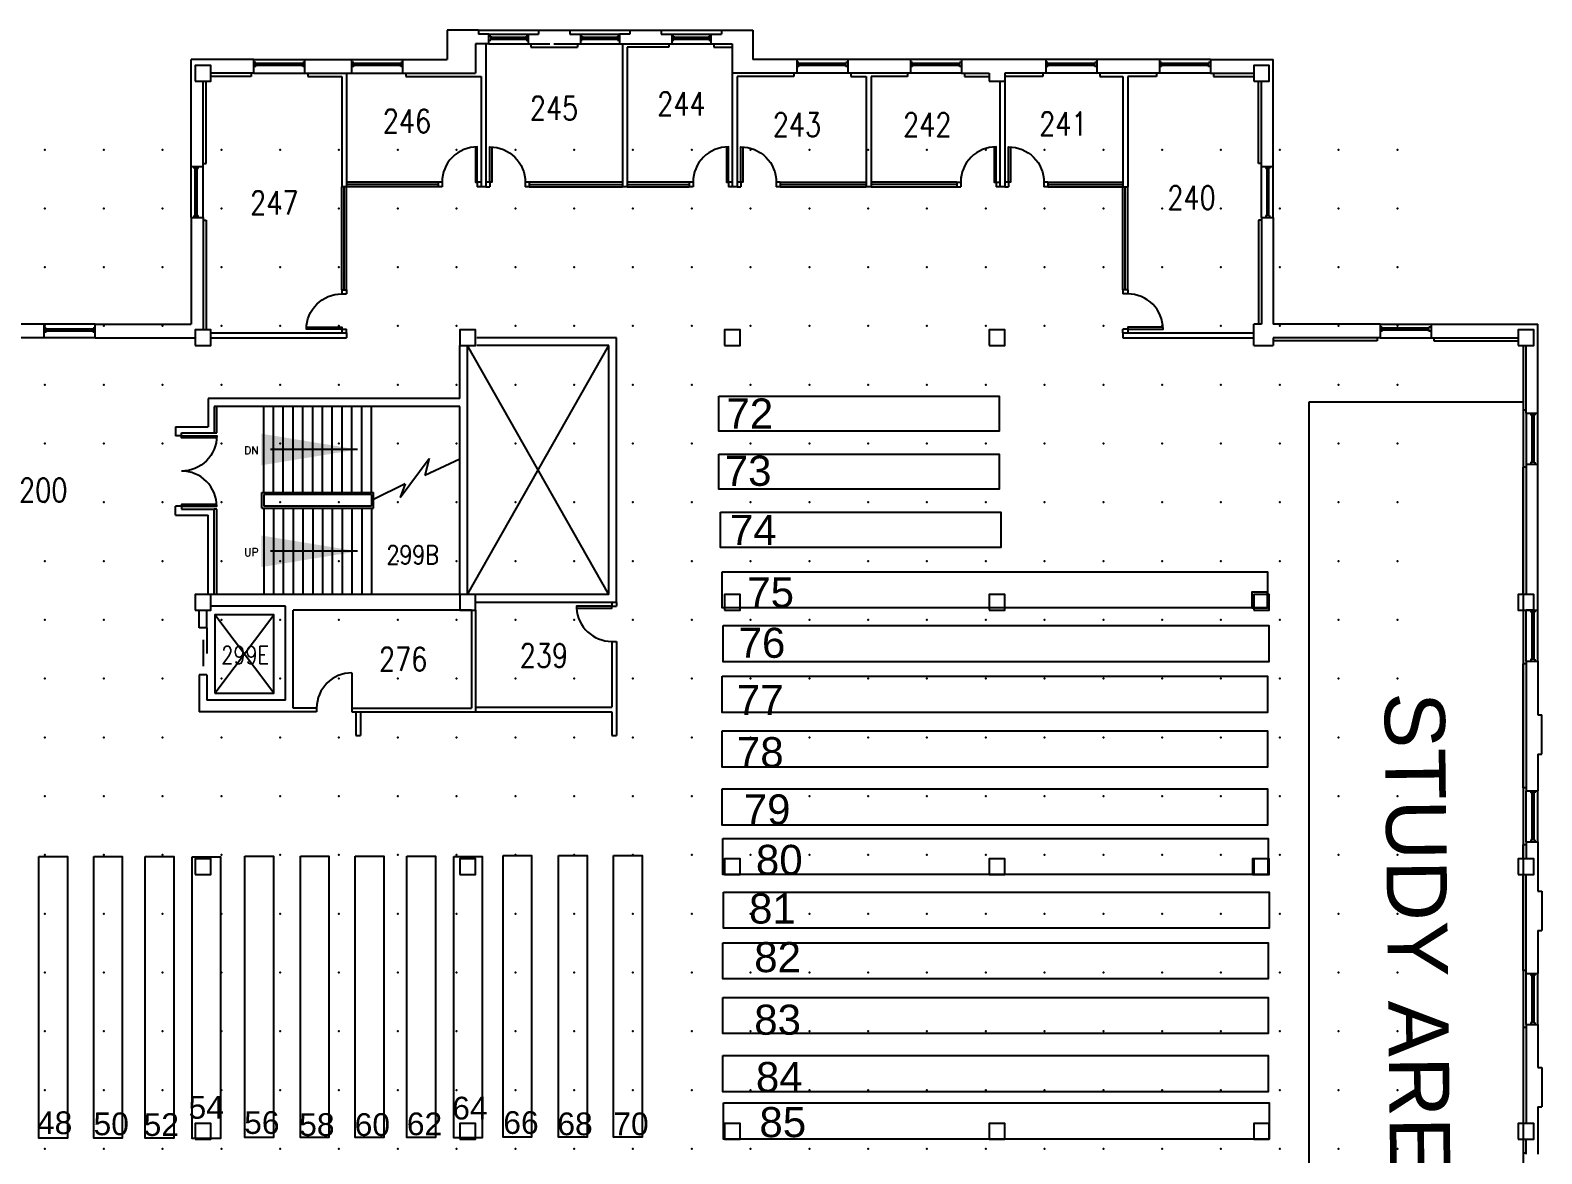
# Model space of a CAD drawing. Header units: millimetres. Extents: x 16 to 306, y 32 to 213.
# Drawn here: x 180.8 to 306.3, y 96.8 to 190.2 of the extents above; entities that cross this region are included whole.
import ezdxf
from ezdxf.enums import TextEntityAlignment as Align

# ---------------------------------------------------------------- set-up
doc = ezdxf.new("R2010")
doc.units = ezdxf.units.MM
for name, color, linetype in [('A-CIRC-TEXT', 1, 'Continuous'), ('A-DOOR', 2, 'Continuous'), ('A-FLOR-EVTR', 1, 'Continuous'), ('A-FLOR-IDEN', 202, 'Continuous'), ('A-FLOR-STRS', 1, 'Continuous'), ('A-WALL', 7, 'Continuous')]:
    doc.layers.add(name, color=color, linetype=linetype)
doc.styles.add('NOTES8', font='romans.shx', dxfattribs={"height": 8})
doc.styles.add('ROMANS', font='ROMANS.shx')
doc.styles.get("Standard").update_dxf_attribs({"font": 'arial.ttf'})
doc.dimstyles.get("Standard").update_dxf_attribs({"dimtxt": 0.18, "dimasz": 0.18, "dimexe": 0.18, "dimexo": 0.0625, "dimgap": 0.09, "dimtad": 0, "dimtih": 1, "dimtoh": 1, "dimdec": 4, "dimzin": 0, "dimdsep": 46, "dimtxsty": 'Standard', "dimcen": 0.09, "dimadec": 0, "dimazin": 0, "dimtfac": 1, "dimtdec": 4, "dimtofl": 0, "dimtmove": 0, "dimatfit": 3, "dimfxl": 1, "dimtolj": 1, "dimtzin": 0, "dimarcsym": 0})

# ---------------------------------------------------------------- blocks, each defined once
blk = doc.blocks.new('*U5')
blk.add_point((0, 0))
blk = doc.blocks.new('*U7')
at = {"color": 0, "linetype": 'ByBlock', "lineweight": -2, "transparency": 16777216}
for p in [(166.0356, 146.502), (170.919, 146.502), (175.8024, 146.502), (180.6858, 146.502), (185.5692, 146.502), (190.4526, 146.502), (195.336, 146.502), (200.2194, 146.502), (205.1028, 146.502), (209.9862, 146.502), (214.8696, 146.502), (219.753, 146.502), (224.6364, 146.502), (229.5198, 146.502), (234.4032, 146.502), (239.2866, 146.502), (244.17, 146.502), (249.0534, 146.502), (253.9368, 146.502), (258.8202, 146.502), (263.7036, 146.502), (268.587, 146.502), (273.4704, 146.502), (278.3538, 146.502), (166.0356, 141.6186), (170.919, 141.6186), (175.8024, 141.6186), (180.6858, 141.6186), (185.5692, 141.6186), (190.4526, 141.6186), (195.336, 141.6186), (200.2194, 141.6186), (205.1028, 141.6186), (209.9862, 141.6186), (214.8696, 141.6186), (219.753, 141.6186), (224.6364, 141.6186), (229.5198, 141.6186), (234.4032, 141.6186), (239.2866, 141.6186), (244.17, 141.6186), (249.0534, 141.6186), (253.9368, 141.6186), (258.8202, 141.6186), (263.7036, 141.6186), (268.587, 141.6186), (273.4704, 141.6186), (278.3538, 141.6186), (166.0356, 136.7352), (170.919, 136.7352), (175.8024, 136.7352), (180.6858, 136.7352), (185.5692, 136.7352), (190.4526, 136.7352), (195.336, 136.7352), (200.2194, 136.7352), (205.1028, 136.7352), (209.9862, 136.7352), (214.8696, 136.7352), (219.753, 136.7352), (224.6364, 136.7352), (229.5198, 136.7352), (234.4032, 136.7352), (239.2866, 136.7352), (244.17, 136.7352), (249.0534, 136.7352), (253.9368, 136.7352), (258.8202, 136.7352), (263.7036, 136.7352), (268.587, 136.7352), (273.4704, 136.7352), (278.3538, 136.7352), (166.0356, 131.8518), (170.919, 131.8518), (175.8024, 131.8518), (180.6858, 131.8518), (185.5692, 131.8518), (190.4526, 131.8518), (195.336, 131.8518), (200.2194, 131.8518), (205.1028, 131.8518), (209.9862, 131.8518), (214.8696, 131.8518), (219.753, 131.8518), (224.6364, 131.8518), (229.5198, 131.8518), (234.4032, 131.8518), (239.2866, 131.8518), (244.17, 131.8518), (249.0534, 131.8518), (253.9368, 131.8518), (258.8202, 131.8518), (263.7036, 131.8518), (268.587, 131.8518), (273.4704, 131.8518), (278.3538, 131.8518), (166.0356, 126.9684), (170.919, 126.9684), (175.8024, 126.9684), (180.6858, 126.9684), (185.5692, 126.9684), (190.4526, 126.9684), (195.336, 126.9684), (200.2194, 126.9684), (205.1028, 126.9684), (209.9862, 126.9684), (214.8696, 126.9684), (219.753, 126.9684), (224.6364, 126.9684), (229.5198, 126.9684), (234.4032, 126.9684), (239.2866, 126.9684), (244.17, 126.9684), (249.0534, 126.9684), (253.9368, 126.9684), (258.8202, 126.9684), (263.7036, 126.9684), (268.587, 126.9684), (273.4704, 126.9684), (278.3538, 126.9684), (166.0356, 122.085), (170.919, 122.085), (175.8024, 122.085), (180.6858, 122.085), (185.5692, 122.085), (190.4526, 122.085), (195.336, 122.085), (200.2194, 122.085), (205.1028, 122.085), (209.9862, 122.085), (214.8696, 122.085), (219.753, 122.085), (224.6364, 122.085), (229.5198, 122.085), (234.4032, 122.085), (239.2866, 122.085), (244.17, 122.085), (249.0534, 122.085), (253.9368, 122.085), (258.8202, 122.085), (263.7036, 122.085), (268.587, 122.085), (273.4704, 122.085), (278.3538, 122.085), (166.0356, 117.2016), (170.919, 117.2016), (175.8024, 117.2016), (180.6858, 117.2016), (185.5692, 117.2016), (190.4526, 117.2016), (195.336, 117.2016), (200.2194, 117.2016), (205.1028, 117.2016), (209.9862, 117.2016), (214.8696, 117.2016), (219.753, 117.2016), (224.6364, 117.2016), (229.5198, 117.2016), (234.4032, 117.2016), (239.2866, 117.2016), (244.17, 117.2016), (249.0534, 117.2016), (253.9368, 117.2016), (258.8202, 117.2016), (263.7036, 117.2016), (268.587, 117.2016), (273.4704, 117.2016), (278.3538, 117.2016), (166.0356, 112.3182), (170.919, 112.3182), (175.8024, 112.3182), (180.6858, 112.3182), (185.5692, 112.3182), (190.4526, 112.3182), (195.336, 112.3182), (200.2194, 112.3182), (205.1028, 112.3182), (209.9862, 112.3182), (214.8696, 112.3182), (219.753, 112.3182), (224.6364, 112.3182), (229.5198, 112.3182), (234.4032, 112.3182), (239.2866, 112.3182), (244.17, 112.3182), (249.0534, 112.3182), (253.9368, 112.3182), (258.8202, 112.3182), (263.7036, 112.3182), (268.587, 112.3182), (273.4704, 112.3182), (278.3538, 112.3182), (166.0356, 107.4348), (170.919, 107.4348), (175.8024, 107.4348), (180.6858, 107.4348), (185.5692, 107.4348), (190.4526, 107.4348), (195.336, 107.4348), (200.2194, 107.4348), (205.1028, 107.4348), (209.9862, 107.4348), (214.8696, 107.4348), (219.753, 107.4348), (224.6364, 107.4348), (229.5198, 107.4348), (234.4032, 107.4348), (239.2866, 107.4348), (244.17, 107.4348), (249.0534, 107.4348), (253.9368, 107.4348), (258.8202, 107.4348), (263.7036, 107.4348), (268.587, 107.4348), (273.4704, 107.4348), (278.3538, 107.4348), (166.0356, 102.5514), (170.919, 102.5514), (175.8024, 102.5514), (180.6858, 102.5514), (185.5692, 102.5514), (190.4526, 102.5514), (195.336, 102.5514), (200.2194, 102.5514), (205.1028, 102.5514), (209.9862, 102.5514), (214.8696, 102.5514), (219.753, 102.5514), (224.6364, 102.5514), (229.5198, 102.5514), (234.4032, 102.5514), (239.2866, 102.5514), (244.17, 102.5514), (249.0534, 102.5514), (253.9368, 102.5514), (258.8202, 102.5514), (263.7036, 102.5514), (268.587, 102.5514), (273.4704, 102.5514), (278.3538, 102.5514), (166.0356, 97.668), (170.919, 97.668), (175.8024, 97.668), (180.6858, 97.668), (185.5692, 97.668), (190.4526, 97.668), (195.336, 97.668), (200.2194, 97.668), (205.1028, 97.668), (209.9862, 97.668), (214.8696, 97.668), (219.753, 97.668), (224.6364, 97.668), (229.5198, 97.668), (234.4032, 97.668), (239.2866, 97.668), (244.17, 97.668), (249.0534, 97.668), (253.9368, 97.668), (258.8202, 97.668), (263.7036, 97.668), (268.587, 97.668), (273.4704, 97.668), (278.3538, 97.668), (166.0356, 92.7846), (170.919, 92.7846), (175.8024, 92.7846), (180.6858, 92.7846), (185.5692, 92.7846), (190.4526, 92.7846), (195.336, 92.7846), (200.2194, 92.7846), (205.1028, 92.7846), (209.9862, 92.7846), (214.8696, 92.7846), (219.753, 92.7846), (224.6364, 92.7846), (229.5198, 92.7846), (234.4032, 92.7846), (239.2866, 92.7846), (244.17, 92.7846), (249.0534, 92.7846), (253.9368, 92.7846), (258.8202, 92.7846), (263.7036, 92.7846), (268.587, 92.7846), (273.4704, 92.7846), (278.3538, 92.7846), (166.0356, 87.9012), (170.919, 87.9012), (175.8024, 87.9012), (180.6858, 87.9012), (185.5692, 87.9012), (190.4526, 87.9012), (195.336, 87.9012), (200.2194, 87.9012), (205.1028, 87.9012), (209.9862, 87.9012), (214.8696, 87.9012), (219.753, 87.9012), (224.6364, 87.9012), (229.5198, 87.9012), (234.4032, 87.9012), (239.2866, 87.9012), (244.17, 87.9012), (249.0534, 87.9012), (253.9368, 87.9012), (258.8202, 87.9012), (263.7036, 87.9012), (268.587, 87.9012), (273.4704, 87.9012), (278.3538, 87.9012), (166.0356, 83.0178), (170.919, 83.0178), (175.8024, 83.0178), (180.6858, 83.0178), (185.5692, 83.0178), (190.4526, 83.0178), (195.336, 83.0178), (200.2194, 83.0178), (205.1028, 83.0178), (209.9862, 83.0178), (214.8696, 83.0178), (219.753, 83.0178), (224.6364, 83.0178), (229.5198, 83.0178), (234.4032, 83.0178), (239.2866, 83.0178), (244.17, 83.0178), (249.0534, 83.0178), (253.9368, 83.0178), (258.8202, 83.0178), (263.7036, 83.0178), (268.587, 83.0178), (273.4704, 83.0178), (278.3538, 83.0178), (166.0356, 78.1344), (170.919, 78.1344), (175.8024, 78.1344), (180.6858, 78.1344), (185.5692, 78.1344), (190.4526, 78.1344), (195.336, 78.1344), (200.2194, 78.1344), (205.1028, 78.1344), (209.9862, 78.1344), (214.8696, 78.1344), (219.753, 78.1344), (224.6364, 78.1344), (229.5198, 78.1344), (234.4032, 78.1344), (239.2866, 78.1344), (244.17, 78.1344), (249.0534, 78.1344), (253.9368, 78.1344), (258.8202, 78.1344), (263.7036, 78.1344), (268.587, 78.1344), (273.4704, 78.1344), (278.3538, 78.1344), (166.0356, 73.251), (170.919, 73.251), (175.8024, 73.251), (180.6858, 73.251), (185.5692, 73.251), (190.4526, 73.251), (195.336, 73.251), (200.2194, 73.251), (205.1028, 73.251), (209.9862, 73.251), (214.8696, 73.251), (219.753, 73.251), (224.6364, 73.251), (229.5198, 73.251), (234.4032, 73.251), (239.2866, 73.251), (244.17, 73.251), (249.0534, 73.251), (253.9368, 73.251), (258.8202, 73.251), (263.7036, 73.251), (268.587, 73.251), (273.4704, 73.251), (278.3538, 73.251), (166.0356, 68.3676), (170.919, 68.3676), (175.8024, 68.3676), (180.6858, 68.3676), (185.5692, 68.3676), (190.4526, 68.3676), (195.336, 68.3676), (200.2194, 68.3676), (205.1028, 68.3676), (209.9862, 68.3676), (214.8696, 68.3676), (219.753, 68.3676), (224.6364, 68.3676), (229.5198, 68.3676), (234.4032, 68.3676), (239.2866, 68.3676), (244.17, 68.3676), (249.0534, 68.3676), (253.9368, 68.3676), (258.8202, 68.3676), (263.7036, 68.3676), (268.587, 68.3676), (273.4704, 68.3676), (278.3538, 68.3676), (166.0356, 63.4842), (170.919, 63.4842), (175.8024, 63.4842), (180.6858, 63.4842), (185.5692, 63.4842), (190.4526, 63.4842), (195.336, 63.4842), (200.2194, 63.4842), (205.1028, 63.4842), (209.9862, 63.4842), (214.8696, 63.4842), (219.753, 63.4842), (224.6364, 63.4842), (229.5198, 63.4842), (234.4032, 63.4842), (239.2866, 63.4842), (244.17, 63.4842), (249.0534, 63.4842), (253.9368, 63.4842), (258.8202, 63.4842), (263.7036, 63.4842), (268.587, 63.4842), (273.4704, 63.4842), (278.3538, 63.4842)]:
    blk.add_blockref('*U5', p, dxfattribs=at)

msp = doc.modelspace()

# ---------------------------------------------------------------- linework, layer by layer
for points in [[(237.98, 159.79), (261.28, 159.79), (261.28, 156.86), (237.98, 156.86)], [(287.03, 159.32), (304.78, 159.32), (304.78, 60.77), (287.03, 60.77)], [(237.98, 154.97), (261.28, 154.97), (261.28, 152.04), (237.98, 152.04)], [(238.12, 150.15), (261.41, 150.15), (261.41, 147.22), (238.12, 147.22)], [(238.26, 145.19), (283.57, 145.19), (283.57, 142.18), (238.26, 142.18)], [(238.34, 140.72), (283.66, 140.72), (283.66, 137.71), (238.34, 137.71)], [(238.26, 136.51), (283.57, 136.51), (283.57, 133.5), (238.26, 133.5)], [(238.26, 131.96), (283.57, 131.96), (283.57, 128.95), (238.26, 128.95)], [(238.26, 127.14), (283.57, 127.14), (283.57, 124.14), (238.26, 124.14)], [(238.31, 123.04), (283.62, 123.04), (283.62, 120.04), (238.31, 120.04)], [(181.52, 121.52), (183.89, 121.52), (183.89, 98.13), (181.52, 98.13)], [(186.07, 121.52), (188.44, 121.52), (188.44, 98.13), (186.07, 98.13)], [(190.36, 121.52), (192.73, 121.52), (192.73, 98.13), (190.36, 98.13)], [(194.24, 121.49), (196.61, 121.49), (196.61, 98.1), (194.24, 98.1)], [(198.63, 121.57), (201, 121.57), (201, 98.18), (198.63, 98.18)], [(203.24, 121.57), (205.61, 121.57), (205.61, 98.18), (203.24, 98.18)], [(207.8, 121.57), (210.17, 121.57), (210.17, 98.18), (207.8, 98.18)], [(212.09, 121.57), (214.46, 121.57), (214.46, 98.18), (212.09, 98.18)], [(215.97, 121.54), (218.34, 121.54), (218.34, 98.15), (215.97, 98.15)], [(220.07, 121.61), (222.44, 121.61), (222.44, 98.22), (220.07, 98.22)], [(224.68, 121.61), (227.05, 121.61), (227.05, 98.22), (224.68, 98.22)], [(229.24, 121.61), (231.61, 121.61), (231.61, 98.22), (229.24, 98.22)], [(238.39, 118.58), (283.71, 118.58), (283.71, 115.57), (238.39, 115.57)], [(238.31, 114.37), (283.62, 114.37), (283.62, 111.36), (238.31, 111.36)], [(238.31, 109.81), (283.62, 109.81), (283.62, 106.81), (238.31, 106.81)], [(238.31, 105), (283.62, 105), (283.62, 101.99), (238.31, 101.99)], [(238.39, 101.05), (283.71, 101.05), (283.71, 98.04), (238.39, 98.04)]]:
    msp.add_lwpolyline(points, close=True)
at = {"layer": 'A-DOOR'}
msp.add_line((207.52, 136.79), (207.52, 133.86), dxfattribs=at)
for points in [[(217.77, 180.49), (217.77, 177.56), (217.93, 177.56), (217.93, 180.49, 0.4143), (215, 177.56, 0.4143)], [(219.14, 180.49), (219.14, 177.56), (218.98, 177.56), (218.98, 180.49, -0.414648), (221.91, 177.56, -0.414648)], [(238.62, 180.49), (238.62, 177.56), (238.78, 177.56), (238.78, 180.49, 0.4143), (235.85, 177.56, 0.4143)], [(239.99, 180.49), (239.99, 177.56), (239.83, 177.56), (239.83, 180.49, -0.414648), (242.76, 177.56, -0.414648)], [(260.85, 180.49), (260.85, 177.56), (261.01, 177.56), (261.01, 180.49, 0.414648), (258.08, 177.56, 0.209216)], [(262.22, 180.49), (262.22, 177.56), (262.06, 177.56), (262.06, 180.49, -0.414648), (264.99, 177.56, -0.414648)], [(258.12, 178.06, 0.043269), (258.08, 177.56)], [(203.74, 165.52), (206.67, 165.52), (206.67, 165.35), (203.74, 165.35, -0.4143), (206.67, 168.28, -0.4143)], [(274.88, 165.52), (271.95, 165.52), (271.95, 165.35), (274.88, 165.35, 0.4143), (271.95, 168.28, 0.4143)], [(196.29, 156.32), (193.36, 156.32), (193.36, 156.49), (196.29, 156.49, -0.4143), (193.36, 153.56, -0.4143)], [(196.29, 150.79), (193.36, 150.79), (193.36, 150.63), (196.29, 150.63, 0.4143), (193.36, 153.56, 0.4143)], [(226.17, 142.17), (229.1, 142.17), (229.1, 142.33), (226.17, 142.33, 0.017448), (226.18, 142.12, 0.017448)], [(226.18, 142.17, 0.398111), (229.1, 139.4)]]:
    msp.add_lwpolyline(points, format="xyb", dxfattribs=at)
msp.add_arc((207.52, 133.86), 2.93, 90, 180, dxfattribs=at)
at = {"layer": 'A-FLOR-EVTR', "linetype": 'Continuous'}
for p, q in [((196.12, 135.1), (201.04, 141.6)), ((201.04, 135.1), (196.12, 141.6))]:
    msp.add_line(p, q, dxfattribs=at)
msp.add_lwpolyline([(196.12, 135.1), (201.04, 135.1), (201.04, 141.6), (196.12, 141.6), (196.12, 135.1)], close=True, dxfattribs=at)
at = {"layer": 'A-FLOR-STRS'}
for p, q in [((200.2, 151.77), (200.2, 158.93)), ((201.01, 151.77), (201.01, 158.93)), ((201.82, 151.77), (201.82, 158.93)), ((202.64, 151.77), (202.64, 158.93)), ((203.45, 151.77), (203.45, 158.93)), ((204.27, 151.77), (204.27, 158.93)), ((205.08, 151.77), (205.08, 158.93)), ((205.89, 151.77), (205.89, 158.93)), ((206.71, 151.77), (206.71, 158.93)), ((207.52, 151.77), (207.52, 158.93)), ((208.34, 151.77), (208.34, 158.93)), ((209.15, 151.77), (209.15, 158.93)), ((211.53, 151.37), (213.93, 154.59)), ((213.93, 154.59), (213.57, 153.2)), ((216.48, 154.56), (213.57, 153.2)), ((211.95, 152.5), (209.31, 151.2)), ((211.95, 152.5), (211.53, 151.37)), ((200.03, 151.77), (209.31, 151.77)), ((200.03, 150.47), (200.03, 151.77)), ((209.15, 151.61), (200.2, 151.61)), ((200.2, 151.61), (200.2, 150.63)), ((209.15, 151.61), (209.15, 150.63)), ((209.31, 150.47), (209.31, 151.77)), ((209.31, 150.63), (209.31, 151.61)), ((200.03, 150.47), (209.31, 150.47)), ((209.15, 150.63), (200.2, 150.63)), ((200.2, 150.47), (200.2, 143.3)), ((201.01, 150.47), (201.01, 143.3)), ((201.82, 150.47), (201.82, 143.3)), ((202.64, 150.47), (202.64, 143.3)), ((203.45, 150.47), (203.45, 143.3)), ((204.27, 150.47), (204.27, 143.3)), ((205.08, 150.47), (205.08, 143.3)), ((205.89, 150.47), (205.89, 143.3)), ((206.71, 150.47), (206.71, 143.3)), ((207.52, 150.47), (207.52, 143.3)), ((208.34, 150.47), (208.34, 143.3)), ((209.15, 150.47), (209.15, 143.3))]:
    msp.add_line(p, q, dxfattribs=at)
at = {"layer": 'A-WALL'}
for p, q in [((218.03, 190.19), (215.42, 190.19)), ((215.42, 190.19), (215.42, 187.75)), ((218.03, 190.19), (223.02, 190.19)), ((218.03, 190.19), (218.03, 189.86)), ((218.9, 189.86), (218.03, 189.86)), ((218.9, 189.86), (222.15, 189.86)), ((218.9, 189.05), (218.9, 189.86)), ((218.9, 189.7), (219.06, 189.7)), ((219.06, 189.7), (219.06, 189.37)), ((219.06, 189.62), (221.99, 189.62)), ((221.99, 189.7), (222.15, 189.7)), ((221.99, 189.7), (221.99, 189.37)), ((222.15, 189.86), (223.02, 189.86)), ((222.15, 189.86), (222.15, 189.05)), ((223.02, 190.19), (225.62, 190.19)), ((223.02, 190.19), (223.02, 189.86)), ((225.62, 190.19), (230.61, 190.19)), ((225.62, 190.19), (225.62, 189.86)), ((225.62, 189.86), (226.49, 189.86)), ((226.49, 189.86), (229.74, 189.86)), ((226.49, 189.86), (226.49, 189.05)), ((229.74, 189.86), (229.74, 189.05)), ((230.61, 189.86), (229.75, 189.86)), ((230.61, 190.19), (233.21, 190.19)), ((230.61, 190.19), (230.61, 189.86)), ((233.21, 190.19), (238.2, 190.19)), ((233.21, 190.19), (233.21, 189.86)), ((233.21, 189.86), (234.08, 189.86)), ((234.08, 189.86), (237.33, 189.86)), ((234.08, 189.86), (234.08, 189.05)), ((237.33, 189.86), (238.2, 189.86)), ((237.33, 189.86), (237.33, 189.05)), ((238.2, 190.19), (240.81, 190.19)), ((238.2, 190.19), (238.2, 189.86)), ((240.81, 190.19), (240.81, 187.75)), ((217.78, 189.05), (217.78, 186.61)), ((218.9, 189.05), (217.78, 189.05)), ((218.65, 189.05), (218.65, 184.88)), ((218.9, 189.37), (219.06, 189.37)), ((218.9, 189.05), (222.15, 189.05)), ((219.06, 189.45), (221.99, 189.45)), ((221.99, 189.37), (222.15, 189.37)), ((222.15, 189.05), (223.96, 189.05)), ((222.39, 189.05), (222.39, 188.79)), ((222.39, 188.79), (226.25, 188.79)), ((222.91, 189.05), (223.96, 189.05)), ((224.29, 189.05), (226.49, 189.05)), ((224.37, 189.05), (225.84, 189.05)), ((226.25, 189.05), (226.25, 188.79)), ((226.49, 189.05), (229.74, 189.05)), ((229.74, 189.05), (234.08, 189.05)), ((229.99, 189.05), (229.99, 177.17)), ((230.38, 188.79), (230.38, 177.17)), ((233.83, 188.79), (230.38, 188.79)), ((230.39, 189.05), (233.32, 189.05)), ((233.83, 189.05), (233.83, 188.79)), ((234.08, 189.05), (237.33, 189.05)), ((237.33, 189.05), (239.1, 189.05)), ((237.57, 189.05), (237.57, 188.79)), ((237.57, 188.79), (239.1, 188.79)), ((237.88, 189.05), (239.1, 189.05)), ((239.1, 189.05), (239.1, 177.17)), ((199.38, 187.75), (194.17, 187.75)), ((194.17, 178.87), (194.17, 187.75)), ((199.38, 187.75), (203.62, 187.75)), ((199.38, 186.61), (199.38, 187.75)), ((199.54, 187.51), (199.38, 187.51)), ((199.54, 187.18), (199.38, 187.18)), ((199.54, 187.18), (199.54, 187.51)), ((203.45, 187.43), (199.54, 187.43)), ((203.45, 187.26), (199.54, 187.26)), ((203.45, 187.18), (203.45, 187.51)), ((203.61, 187.51), (203.45, 187.51)), ((203.61, 187.18), (203.45, 187.18)), ((203.62, 187.75), (207.52, 187.75)), ((203.62, 186.61), (203.62, 187.75)), ((207.52, 187.75), (211.75, 187.75)), ((207.52, 186.61), (207.52, 187.75)), ((211.75, 187.75), (215.42, 187.75)), ((211.75, 186.61), (211.75, 187.75)), ((244.48, 187.75), (240.81, 187.75)), ((248.71, 187.75), (244.48, 187.75)), ((244.48, 187.75), (244.48, 186.61)), ((253.92, 187.75), (248.71, 187.75)), ((248.71, 187.75), (248.71, 186.61)), ((258.15, 187.75), (253.92, 187.75)), ((253.92, 187.75), (253.92, 186.61)), ((265.15, 187.75), (258.15, 187.75)), ((258.15, 187.75), (258.15, 186.61)), ((269.38, 187.75), (265.15, 187.75)), ((265.15, 187.75), (265.15, 186.61)), ((274.59, 187.75), (269.38, 187.75)), ((269.38, 187.75), (269.38, 186.61)), ((278.83, 187.75), (274.59, 187.75)), ((274.59, 187.75), (274.59, 186.61)), ((278.83, 187.75), (284.03, 187.75)), ((278.83, 187.75), (278.83, 186.61)), ((284.03, 178.87), (284.03, 187.75)), ((195.15, 178.87), (195.15, 185.96)), ((195.4, 179.11), (195.4, 185.96)), ((199.38, 186.61), (195.8, 186.61)), ((199.14, 186.35), (195.8, 186.35)), ((199.14, 186.61), (199.14, 186.35)), ((199.38, 186.61), (203.62, 186.61)), ((203.62, 186.61), (207.52, 186.61)), ((203.86, 186.61), (203.86, 186.35)), ((203.86, 186.35), (206.67, 186.35)), ((206.67, 186.35), (206.67, 177.17)), ((207.06, 186.61), (207.06, 177.17)), ((207.52, 186.61), (211.75, 186.61)), ((211.75, 186.61), (217.78, 186.61)), ((212, 186.61), (212, 186.35)), ((212, 186.35), (218.26, 186.35)), ((218.26, 186.35), (218.26, 177.17)), ((218.65, 186.61), (218.65, 177.17)), ((244.48, 186.61), (239.1, 186.61)), ((239.5, 186.35), (239.5, 177.17)), ((244.23, 186.35), (239.5, 186.35)), ((244.23, 186.61), (244.23, 186.35)), ((248.71, 186.61), (244.48, 186.61)), ((253.92, 186.61), (248.71, 186.61)), ((248.95, 186.61), (248.95, 186.35)), ((248.95, 186.35), (250.24, 186.35)), ((250.24, 186.35), (250.24, 177.17)), ((250.64, 186.35), (250.64, 177.17)), ((253.67, 186.35), (250.64, 186.35)), ((253.67, 186.61), (253.67, 186.35)), ((258.15, 186.61), (253.92, 186.61)), ((258.15, 186.61), (260.43, 186.61)), ((258.39, 186.61), (258.39, 186.35)), ((258.39, 186.35), (260.43, 186.35)), ((260.43, 186.61), (260.43, 185.96)), ((260.43, 185.96), (261.73, 185.96)), ((261.34, 185.96), (261.34, 177.17)), ((265.15, 186.61), (261.73, 186.61)), ((261.73, 186.61), (261.73, 185.96)), ((264.91, 186.35), (261.73, 186.35)), ((261.73, 185.96), (261.73, 177.17)), ((264.91, 186.61), (264.91, 186.35)), ((269.38, 186.61), (265.15, 186.61)), ((274.59, 186.61), (269.38, 186.61)), ((269.62, 186.61), (269.62, 186.35)), ((269.62, 186.35), (271.55, 186.35)), ((271.55, 186.35), (271.55, 177.17)), ((274.35, 186.35), (271.95, 186.35)), ((271.95, 186.35), (271.95, 177.17)), ((274.35, 186.61), (274.35, 186.35)), ((278.83, 186.61), (274.59, 186.61)), ((278.83, 186.61), (282.41, 186.61)), ((279.07, 186.61), (279.07, 186.35)), ((279.07, 186.35), (282.41, 186.35)), ((282.8, 179.11), (282.8, 185.96)), ((283.06, 178.87), (283.06, 185.96)), ((194.17, 178.87), (195.15, 178.87)), ((194.17, 174.64), (194.17, 178.87)), ((195.15, 179.11), (195.4, 179.11)), ((195.15, 174.64), (195.15, 178.87)), ((283.06, 179.11), (282.8, 179.11)), ((283.06, 178.87), (284.03, 178.87)), ((283.06, 174.64), (283.06, 178.87)), ((283.41, 178.87), (283.41, 178.71)), ((283.73, 178.71), (283.41, 178.71)), ((283.49, 178.71), (283.49, 174.8)), ((283.65, 178.71), (283.65, 174.8)), ((283.73, 178.87), (283.73, 178.71)), ((284.03, 174.64), (284.03, 178.87)), ((206.67, 168.61), (206.67, 177.17)), ((207.06, 177.17), (206.67, 177.17)), ((206.87, 168.61), (206.87, 177.17)), ((214.67, 177.56), (207.06, 177.56)), ((214.67, 177.36), (207.06, 177.36)), ((214.67, 177.17), (207.06, 177.17)), ((207.06, 168.61), (207.06, 177.17)), ((214.67, 177.56), (214.67, 177.17)), ((215, 177.56), (214.67, 177.56)), ((215, 177.17), (214.67, 177.17)), ((215, 177.56), (215, 177.17)), ((217.93, 177.56), (217.93, 177.17)), ((218.26, 177.56), (217.93, 177.56)), ((218.26, 177.17), (217.93, 177.17)), ((218.65, 177.17), (218.26, 177.17)), ((218.98, 177.56), (218.65, 177.56)), ((218.65, 177.17), (218.98, 177.17)), ((218.98, 177.56), (218.98, 177.17)), ((222.23, 177.56), (221.91, 177.56)), ((221.91, 177.56), (221.91, 177.17)), ((222.23, 177.17), (221.91, 177.17)), ((229.99, 177.56), (222.23, 177.56)), ((222.23, 177.56), (222.23, 177.17)), ((222.23, 177.36), (229.99, 177.36)), ((222.23, 177.17), (229.99, 177.17)), ((230.38, 177.17), (229.99, 177.17)), ((235.52, 177.56), (230.38, 177.56)), ((230.38, 177.36), (235.52, 177.36)), ((230.38, 177.17), (235.52, 177.17)), ((235.52, 177.56), (235.52, 177.17)), ((235.85, 177.56), (235.52, 177.56)), ((235.85, 177.17), (235.52, 177.17)), ((235.85, 177.56), (235.85, 177.17)), ((238.78, 177.56), (238.78, 177.17)), ((239.1, 177.56), (238.78, 177.56)), ((239.1, 177.17), (238.78, 177.17)), ((239.5, 177.17), (239.1, 177.17)), ((239.83, 177.56), (239.5, 177.56)), ((239.5, 177.17), (239.83, 177.17)), ((239.83, 177.56), (239.83, 177.17)), ((242.76, 177.56), (242.76, 177.17)), ((243.08, 177.56), (242.76, 177.56)), ((243.08, 177.17), (242.76, 177.17)), ((243.08, 177.56), (250.24, 177.56)), ((243.08, 177.56), (243.08, 177.17)), ((243.08, 177.36), (250.24, 177.36)), ((243.08, 177.17), (250.24, 177.17)), ((250.64, 177.17), (250.24, 177.17)), ((257.75, 177.56), (250.64, 177.56)), ((257.75, 177.36), (250.64, 177.36)), ((250.64, 177.17), (257.75, 177.17)), ((257.75, 177.56), (258.08, 177.56)), ((257.75, 177.56), (257.75, 177.17)), ((257.75, 177.17), (258.08, 177.17)), ((258.08, 177.56), (258.08, 177.17)), ((261.01, 177.56), (261.01, 177.17)), ((261.01, 177.56), (261.34, 177.56)), ((261.34, 177.17), (261.01, 177.17)), ((261.73, 177.17), (261.34, 177.17)), ((262.06, 177.56), (261.73, 177.56)), ((261.73, 177.17), (262.06, 177.17)), ((262.06, 177.56), (262.06, 177.17)), ((264.99, 177.56), (264.99, 177.17)), ((265.31, 177.56), (264.99, 177.56)), ((265.31, 177.17), (264.99, 177.17)), ((265.31, 177.56), (271.55, 177.56)), ((265.31, 177.56), (265.31, 177.17)), ((265.31, 177.36), (271.55, 177.36)), ((265.31, 177.17), (271.55, 177.17)), ((271.55, 168.61), (271.55, 177.17)), ((271.55, 177.17), (271.95, 177.17)), ((271.75, 168.61), (271.75, 177.17)), ((271.95, 168.61), (271.95, 177.17)), ((194.17, 174.64), (194.17, 165.77)), ((194.17, 174.64), (195.15, 174.64)), ((195.15, 174.64), (195.15, 165.28)), ((283.06, 174.64), (283.06, 165.77)), ((283.06, 174.64), (284.03, 174.64)), ((283.73, 174.8), (283.41, 174.8)), ((283.41, 174.8), (283.41, 174.64)), ((283.73, 174.8), (283.73, 174.64)), ((284.03, 174.64), (284.03, 165.77)), ((195.15, 174.4), (195.4, 174.4)), ((195.4, 174.4), (195.4, 165.28)), ((282.8, 174.4), (282.8, 165.77)), ((283.06, 174.4), (282.8, 174.4)), ((206.67, 168.61), (207.06, 168.61)), ((206.67, 168.61), (206.67, 168.28)), ((206.67, 168.28), (207.06, 168.28)), ((207.06, 168.61), (207.06, 168.28)), ((271.95, 168.61), (271.55, 168.61)), ((271.55, 168.61), (271.55, 168.28)), ((271.95, 168.28), (271.55, 168.28)), ((271.95, 168.61), (271.95, 168.28)), ((181.96, 165.77), (177.57, 165.77)), ((186.2, 165.77), (181.96, 165.77)), ((181.96, 164.63), (181.96, 165.77)), ((186.2, 165.77), (194.17, 165.77)), ((186.2, 164.63), (186.2, 165.77)), ((282.41, 163.98), (282.41, 165.77)), ((283.06, 165.77), (282.41, 165.77)), ((292.91, 165.77), (284.03, 165.77)), ((292.91, 165.77), (297.14, 165.77)), ((292.91, 165.77), (292.91, 164.63)), ((297.14, 165.77), (306.01, 165.77)), ((297.14, 165.77), (306.01, 165.77)), ((297.14, 165.77), (297.14, 164.63)), ((306.01, 158.36), (306.01, 165.77)), ((181.96, 164.63), (176.59, 164.63)), ((182.12, 165.43), (181.96, 165.43)), ((182.12, 165.1), (181.96, 165.1)), ((186.2, 164.63), (181.96, 164.63)), ((182.12, 165.1), (182.12, 165.43)), ((186.03, 165.35), (182.12, 165.35)), ((186.03, 165.18), (182.12, 165.18)), ((186.2, 165.43), (186.03, 165.43)), ((186.03, 165.1), (186.03, 165.43)), ((186.19, 165.1), (186.03, 165.1)), ((186.2, 164.63), (194.5, 164.63)), ((194.5, 164.63), (194.5, 163.98)), ((195.8, 165.03), (207.06, 165.03)), ((195.8, 164.63), (207.06, 164.63)), ((195.8, 163.98), (195.8, 164.63)), ((206.67, 165.35), (207.06, 165.35)), ((206.67, 165.35), (206.67, 165.03)), ((207.06, 165.03), (207.06, 165.35)), ((207.06, 165.03), (207.06, 164.63)), ((229.5, 164.63), (217.88, 164.63)), ((229.5, 142.65), (229.5, 164.63)), ((271.55, 165.03), (271.55, 165.35)), ((271.95, 165.35), (271.55, 165.35)), ((271.55, 165.03), (282.41, 165.03)), ((271.55, 165.03), (271.55, 164.63)), ((271.55, 164.63), (282.41, 164.63)), ((271.95, 165.35), (271.95, 165.03)), ((292.91, 164.63), (284.03, 164.63)), ((284.03, 164.63), (284.03, 163.98)), ((292.66, 164.63), (292.66, 164.38)), ((292.91, 164.63), (297.14, 164.63)), ((297.14, 164.63), (304.38, 164.63)), ((297.38, 164.63), (297.38, 164.38)), ((216.48, 159.58), (216.48, 163.98)), ((228.85, 143.3), (217.13, 163.98)), ((217.13, 143.3), (228.85, 163.98)), ((217.13, 143.3), (217.13, 163.98)), ((228.85, 163.98), (217.88, 163.98)), ((228.85, 143.3), (228.85, 163.98)), ((282.41, 163.98), (284.03, 163.98)), ((292.66, 164.38), (284.03, 164.38)), ((297.38, 164.38), (304.38, 164.38)), ((304.78, 163.98), (304.78, 158.61)), ((305.03, 158.36), (305.03, 163.98)), ((216.48, 159.58), (195.57, 159.58)), ((195.57, 159.58), (195.57, 157.23)), ((216.48, 158.93), (196.07, 158.93)), ((196.07, 158.93), (196.07, 156.74)), ((196.29, 156.74), (196.29, 158.93)), ((216.48, 143.3), (216.48, 158.93)), ((305.03, 158.61), (304.78, 158.61)), ((305.03, 158.36), (305.03, 154.13)), ((305.03, 158.36), (306.01, 158.36)), ((306.01, 154.13), (306.01, 158.36)), ((192.86, 157.23), (195.57, 157.23)), ((192.86, 157.23), (192.86, 156.49)), ((193.36, 156.49), (192.86, 156.49)), ((193.36, 156.49), (193.36, 156.74)), ((193.36, 156.74), (196.07, 156.74)), ((193.36, 156.74), (196.29, 156.74)), ((196.07, 156.74), (196.29, 156.74)), ((304.78, 143.3), (304.78, 153.89)), ((305.03, 153.89), (304.78, 153.89)), ((305.03, 154.13), (305.03, 143.3)), ((305.03, 154.13), (306.01, 154.13)), ((306.01, 142), (306.01, 154.13)), ((192.86, 149.89), (192.86, 150.64)), ((193.36, 150.64), (192.86, 150.64)), ((192.86, 149.89), (195.57, 149.88)), ((193.36, 150.64), (193.36, 150.39)), ((193.36, 150.39), (196.07, 150.38)), ((195.57, 143.3), (195.57, 149.88)), ((196.29, 150.39), (196.07, 150.39)), ((196.07, 143.3), (196.07, 150.38)), ((196.29, 143.3), (196.29, 150.39)), ((217.13, 143.3), (217.13, 144.68)), ((195.3, 143.3), (194.5, 143.3)), ((194.5, 143.3), (194.5, 142)), ((216.48, 143.3), (195.8, 143.3)), ((228.85, 143.3), (217.13, 143.3)), ((194.5, 142), (194.82, 142)), ((194.82, 140.54), (194.82, 142)), ((195.48, 140.54), (195.48, 142)), ((201.99, 142.33), (195.8, 142.33)), ((201.99, 134.51), (201.99, 142.33)), ((202.64, 133.86), (202.64, 142)), ((217.45, 142), (202.64, 142)), ((216.48, 142), (217.78, 142)), ((217.45, 142), (217.45, 133.86)), ((229.5, 142.65), (217.78, 142.65)), ((217.78, 142), (217.78, 133.54)), ((229.1, 142.65), (229.1, 142.33)), ((229.1, 142.33), (229.5, 142.33)), ((229.5, 142.65), (229.5, 142.33)), ((305.03, 137.77), (305.03, 142)), ((305.03, 142), (306.01, 142)), ((306.01, 137.77), (306.01, 142)), ((195.48, 140.54), (194.82, 140.54)), ((195.17, 139.54), (195.17, 137.36)), ((195.48, 140.54), (195.48, 138.39)), ((229.1, 139.4), (229.1, 133.93)), ((229.1, 139.4), (229.5, 139.4)), ((229.5, 139.4), (229.5, 131.58)), ((304.78, 127.23), (304.78, 137.53)), ((305.03, 137.53), (304.78, 137.53)), ((305.03, 137.77), (305.03, 126.98)), ((305.03, 137.77), (306.01, 137.77)), ((306.01, 137.77), (306.01, 133.29)), ((194.82, 136.63), (194.82, 133.54)), ((195.48, 136.63), (194.82, 136.63)), ((195.48, 136.63), (195.48, 134.51)), ((201.99, 134.51), (195.48, 134.51)), ((204.59, 133.54), (194.82, 133.54)), ((204.59, 133.86), (202.64, 133.86)), ((204.59, 133.86), (204.59, 133.54)), ((207.52, 133.86), (217.45, 133.86)), ((207.52, 133.86), (207.52, 133.54)), ((207.52, 133.54), (217.78, 133.54)), ((207.85, 133.54), (207.85, 131.58)), ((208.24, 133.54), (208.24, 131.58)), ((217.78, 133.93), (229.1, 133.93)), ((217.78, 133.54), (229.1, 133.54)), ((229.1, 133.54), (229.1, 131.58)), ((306.01, 133.29), (306.34, 133.29)), ((306.34, 130.04), (306.34, 133.29)), ((207.85, 131.58), (208.24, 131.58)), ((229.1, 131.58), (229.5, 131.58)), ((306.01, 130.04), (306.34, 130.04)), ((306.01, 130.04), (306.01, 126.98)), ((305.03, 127.23), (304.78, 127.23)), ((305.03, 122.75), (305.03, 126.98)), ((305.03, 126.98), (306.01, 126.98)), ((306.01, 122.75), (306.01, 126.98)), ((304.78, 121.33), (304.78, 122.51)), ((305.03, 122.51), (304.78, 122.51)), ((305.03, 122.75), (305.03, 121.33)), ((305.03, 122.75), (306.01, 122.75)), ((306.01, 122.75), (306.01, 118.64)), ((304.78, 112.05), (304.78, 120.03)), ((305.03, 111.8), (305.03, 120.03)), ((306.01, 118.64), (306.34, 118.64)), ((306.34, 118.64), (306.34, 115.39)), ((306.01, 115.39), (306.34, 115.39)), ((306.01, 115.39), (306.01, 111.8)), ((305.03, 112.05), (304.78, 112.05)), ((305.03, 111.8), (306.01, 111.8)), ((305.03, 107.57), (305.03, 111.8)), ((306.01, 107.57), (306.01, 111.8)), ((304.78, 107.33), (304.78, 99.35)), ((305.03, 107.33), (304.78, 107.33)), ((305.03, 107.57), (305.03, 99.35)), ((305.03, 107.57), (306.01, 107.57)), ((306.01, 107.57), (306.01, 103.99)), ((306.01, 103.99), (306.34, 103.99)), ((306.34, 103.99), (306.34, 100.73)), ((306.01, 100.73), (306.01, 96.79)), ((306.01, 100.73), (306.34, 100.73)), ((304.78, 98.05), (304.78, 96.87)), ((305.03, 96.79), (305.03, 98.05)), ((305.03, 96.87), (304.78, 96.87))]:
    msp.add_line(p, q, dxfattribs=at)
at = {"layer": 'A-WALL', "linetype": 'Continuous'}
for p, q in [((226.49, 189.7), (226.65, 189.7)), ((226.65, 189.7), (226.65, 189.37)), ((226.65, 189.62), (229.58, 189.62)), ((229.58, 189.7), (229.74, 189.7)), ((229.58, 189.7), (229.58, 189.37)), ((234.08, 189.7), (234.24, 189.7)), ((234.24, 189.7), (234.24, 189.37)), ((234.24, 189.62), (237.17, 189.62)), ((237.17, 189.7), (237.33, 189.7)), ((237.17, 189.7), (237.17, 189.37)), ((226.49, 189.37), (226.65, 189.37)), ((226.65, 189.45), (229.58, 189.45)), ((229.58, 189.37), (229.74, 189.37)), ((234.08, 189.37), (234.24, 189.37)), ((234.24, 189.45), (237.17, 189.45)), ((237.17, 189.37), (237.33, 189.37)), ((207.68, 187.51), (207.52, 187.51)), ((207.68, 187.18), (207.52, 187.18)), ((207.68, 187.18), (207.68, 187.51)), ((211.59, 187.43), (207.68, 187.43)), ((211.59, 187.26), (207.68, 187.26)), ((211.59, 187.18), (211.59, 187.51)), ((211.75, 187.51), (211.59, 187.51)), ((211.75, 187.18), (211.59, 187.18)), ((244.64, 187.51), (244.48, 187.51)), ((244.64, 187.18), (244.48, 187.18)), ((244.64, 187.18), (244.64, 187.51)), ((248.55, 187.43), (244.64, 187.43)), ((248.55, 187.27), (244.64, 187.27)), ((248.55, 187.18), (248.55, 187.51)), ((248.71, 187.51), (248.55, 187.51)), ((248.71, 187.18), (248.55, 187.18)), ((254.08, 187.51), (253.92, 187.51)), ((254.08, 187.18), (253.92, 187.18)), ((254.08, 187.18), (254.08, 187.51)), ((257.99, 187.43), (254.08, 187.43)), ((257.99, 187.27), (254.08, 187.27)), ((257.99, 187.18), (257.99, 187.51)), ((258.15, 187.51), (257.99, 187.51)), ((258.15, 187.18), (257.99, 187.18)), ((265.31, 187.51), (265.15, 187.51)), ((265.31, 187.18), (265.15, 187.18)), ((265.31, 187.18), (265.31, 187.51)), ((269.22, 187.43), (265.31, 187.43)), ((269.22, 187.27), (265.31, 187.27)), ((269.22, 187.18), (269.22, 187.51)), ((269.38, 187.51), (269.22, 187.51)), ((269.38, 187.18), (269.22, 187.18)), ((274.76, 187.51), (274.6, 187.51)), ((274.76, 187.18), (274.6, 187.18)), ((274.76, 187.18), (274.76, 187.51)), ((278.66, 187.43), (274.76, 187.43)), ((278.66, 187.27), (274.76, 187.27)), ((278.66, 187.18), (278.66, 187.51)), ((278.83, 187.51), (278.66, 187.51)), ((278.83, 187.18), (278.66, 187.18)), ((194.41, 178.71), (194.41, 178.87)), ((194.41, 178.71), (194.74, 178.71)), ((194.49, 174.8), (194.49, 178.71)), ((194.66, 174.8), (194.66, 178.71)), ((194.74, 178.71), (194.74, 178.87)), ((194.41, 174.64), (194.41, 174.8)), ((194.41, 174.8), (194.74, 174.8)), ((194.74, 174.64), (194.74, 174.8)), ((293.07, 165.52), (292.91, 165.52)), ((293.07, 165.19), (292.91, 165.19)), ((293.07, 165.19), (293.07, 165.52)), ((296.97, 165.44), (293.07, 165.44)), ((296.97, 165.27), (293.07, 165.27)), ((296.97, 165.19), (296.97, 165.52)), ((297.14, 165.52), (296.97, 165.52)), ((297.14, 165.19), (296.97, 165.19)), ((305.44, 158.36), (305.44, 158.2)), ((305.77, 158.2), (305.44, 158.2)), ((305.52, 158.2), (305.52, 154.29)), ((305.69, 158.2), (305.69, 154.29)), ((305.77, 158.36), (305.77, 158.2)), ((305.44, 154.29), (305.44, 154.13)), ((305.77, 154.29), (305.44, 154.29)), ((305.77, 154.29), (305.77, 154.13)), ((305.44, 142), (305.44, 141.84)), ((305.77, 142), (305.77, 141.84)), ((305.77, 141.84), (305.44, 141.84)), ((305.52, 141.84), (305.52, 137.93)), ((305.69, 141.84), (305.69, 137.93)), ((305.44, 137.93), (305.44, 137.77)), ((305.77, 137.93), (305.44, 137.93)), ((305.77, 137.93), (305.77, 137.77)), ((305.44, 126.99), (305.44, 126.82)), ((305.77, 126.82), (305.44, 126.82)), ((305.52, 126.82), (305.52, 122.92)), ((305.69, 126.82), (305.69, 122.92)), ((305.77, 126.99), (305.77, 126.82)), ((305.44, 122.92), (305.44, 122.75)), ((305.77, 122.92), (305.44, 122.92)), ((305.77, 122.92), (305.77, 122.75)), ((305.44, 111.81), (305.44, 111.64)), ((305.77, 111.81), (305.77, 111.64)), ((305.77, 111.64), (305.44, 111.64)), ((305.52, 111.64), (305.52, 107.74)), ((305.69, 111.64), (305.69, 107.74)), ((305.44, 107.74), (305.44, 107.57)), ((305.77, 107.74), (305.44, 107.74)), ((305.77, 107.74), (305.77, 107.57))]:
    msp.add_line(p, q, dxfattribs=at)
at = {"layer": 'A-WALL'}
for points in [[(194.5, 185.96), (195.8, 185.96), (195.8, 187.26), (194.5, 187.26), (194.5, 185.96)], [(282.41, 185.96), (283.71, 185.96), (283.71, 187.26), (282.41, 187.26), (282.41, 185.96)], [(194.5, 163.98), (195.8, 163.98), (195.8, 165.28), (194.5, 165.28), (194.5, 163.98)], [(216.48, 163.98), (217.78, 163.98), (217.78, 165.28), (216.48, 165.28), (216.48, 163.98)], [(238.45, 163.98), (239.76, 163.98), (239.76, 165.28), (238.45, 165.28), (238.45, 163.98)], [(260.43, 163.98), (261.73, 163.98), (261.73, 165.28), (260.43, 165.28), (260.43, 163.98)], [(304.38, 163.98), (305.69, 163.98), (305.69, 165.28), (304.38, 165.28), (304.38, 163.98)], [(194.5, 142), (195.8, 142), (195.8, 143.3), (194.5, 143.3), (194.5, 142)], [(216.48, 142), (217.78, 142), (217.78, 143.3), (216.48, 143.3), (216.48, 142)], [(238.45, 142), (239.76, 142), (239.76, 143.3), (238.45, 143.3), (238.45, 142)], [(260.43, 142), (261.73, 142), (261.73, 143.3), (260.43, 143.3), (260.43, 142)], [(282.27, 142.19), (283.57, 142.19), (283.57, 143.49), (282.27, 143.49), (282.27, 142.19)], [(282.41, 142), (283.71, 142), (283.71, 143.3), (282.41, 143.3), (282.41, 142)], [(305.69, 142), (305.69, 143.3), (304.38, 143.3), (304.38, 142), (305.69, 142), (305.03, 142), (305.69, 142)], [(194.5, 120.03), (195.8, 120.03), (195.8, 121.33), (194.5, 121.33), (194.5, 120.03)], [(216.48, 120.03), (217.78, 120.03), (217.78, 121.33), (216.48, 121.33), (216.48, 120.03)], [(238.45, 120.03), (239.76, 120.03), (239.76, 121.33), (238.45, 121.33), (238.45, 120.03)], [(260.43, 120.03), (261.73, 120.03), (261.73, 121.33), (260.43, 121.33), (260.43, 120.03)], [(282.32, 120.04), (283.62, 120.04), (283.62, 121.35), (282.32, 121.35), (282.32, 120.04)], [(282.41, 120.03), (283.71, 120.03), (283.71, 121.33), (282.41, 121.33), (282.41, 120.03)], [(304.38, 120.03), (305.69, 120.03), (305.69, 121.33), (304.38, 121.33), (304.38, 120.03)], [(194.5, 98.05), (195.8, 98.05), (195.8, 99.35), (194.5, 99.35), (194.5, 98.05)], [(216.48, 98.05), (217.78, 98.05), (217.78, 99.35), (216.48, 99.35), (216.48, 98.05)], [(238.45, 98.05), (239.76, 98.05), (239.76, 99.35), (238.45, 99.35), (238.45, 98.05)], [(260.43, 98.05), (261.73, 98.05), (261.73, 99.35), (260.43, 99.35), (260.43, 98.05)], [(282.41, 98.05), (283.71, 98.05), (283.71, 99.35), (282.41, 99.35), (282.41, 98.05)], [(304.38, 98.05), (305.69, 98.05), (305.69, 99.35), (304.38, 99.35), (304.38, 98.05)]]:
    msp.add_lwpolyline(points, close=True, dxfattribs=at)

# ---------------------------------------------------------------- block references
msp.add_blockref('*U7', (15.99, 33.76))

# ---------------------------------------------------------------- texts
at = {"attachment_point": 1}
for s, width, gutter_width, insert, char_height in [('72', 1.585, 12.5, (238.62, 159.59), 2.5), ('73', 2.5, 12.5, (238.48, 154.83), 2.5), ('74', 1.585, 12.5, (238.91, 149.92), 2.5), ('75', 1.585, 12.5, (240.35, 144.73), 2.5), ('76', 1.585, 12.5, (239.63, 140.54), 2.5), ('77', 1.585, 12.5, (239.49, 135.78), 2.5), ('78', 2.5, 12.5, (239.49, 131.45), 2.5), ('79', 1.585, 12.5, (240.06, 126.69), 2.5), ('80', 1.585, 12.5, (241.07, 122.5), 2.5), ('81', 1.585, 12.5, (240.5, 118.46), 2.5), ('82', 1.585, 12.5, (240.93, 114.42), 2.5), ('83', 1.585, 12.5, (240.93, 109.22), 2.5), ('84', 2.5, 12.5, (241.07, 104.46), 2.5), ('54', 1.1977, 9.45, (193.95, 101.63), 1.889), ('64', 1.1977, 9.45, (215.85, 101.57), 1.889), ('85', 2.5, 12.5, (241.36, 100.71), 2.5), ('48', 1.1977, 9.45, (181.36, 100.35), 1.889), ('50', 1.1977, 9.45, (186.06, 100.26), 1.889), ('52', 1.1977, 9.45, (190.22, 100.2), 1.889), ('56', 1.1977, 9.45, (198.57, 100.37), 1.889), ('58', 1.1977, 9.45, (203.14, 100.2), 1.889), ('60', 1.1977, 9.45, (207.75, 100.2), 1.889), ('62', 1.1977, 9.45, (212.08, 100.26), 1.889), ('66', 1.8891, 9.45, (220.09, 100.37), 1.889), ('68', 1.8891, 9.45, (224.58, 100.26), 1.889), ('70', 1.8891, 9.45, (229.23, 100.26), 1.889)]:
    msp.add_mtext_dynamic_manual_height_columns(s, width=width, gutter_width=gutter_width, heights=[0], dxfattribs=dict(at, insert=insert, char_height=char_height))
at = {"insert": (298.27, 135.22), "char_height": 5, "attachment_point": 1, "rotation": 270.6906}
msp.add_mtext_dynamic_manual_height_columns('STUDY AREA 1', width=92.9258, gutter_width=125, heights=[0], dxfattribs=at)
at = {"layer": 'A-CIRC-TEXT', "style": 'NOTES8'}
for s, p in [('DN', (198.57, 154.96)), ('UP', (198.57, 146.49))]:
    msp.add_text(s, height=0.651, dxfattribs=at).set_placement(p)
at = {"layer": 'A-FLOR-IDEN', "style": 'ROMANS', "width": 0.8}
for s, height, p in [('245', 1.954, (224.3, 182.74)), ('244', 1.954, (234.88, 183.09)), ('246', 1.954, (212.09, 181.66)), ('243', 1.954, (244.48, 181.36)), ('242', 1.954, (255.3, 181.36)), ('241', 1.954, (266.6, 181.43)), ('240', 1.954, (277.25, 175.3)), ('247', 1.954, (201.07, 174.87)), ('200', 1.954, (181.88, 151)), ('299B', 1.563, (212.56, 145.82)), ('299E', 1.465, (198.65, 137.53)), ('276', 1.954, (211.77, 136.95)), ('239', 1.954, (223.46, 137.26))]:
    msp.add_text(s, height=height, dxfattribs=at).set_placement(p, align=Align.CENTER)

# ---------------------------------------------------------------- leaders
at = {"layer": 'A-CIRC-TEXT'}
for points in [[(207.99, 155.35), (200.76, 155.35)], [(207.99, 146.89), (200.76, 146.89)]]:
    msp.add_leader(points, dimstyle='Standard', override={"dimasz": 8, "dimcen": 8}, dxfattribs=at)

doc.saveas('drawing.dxf')
